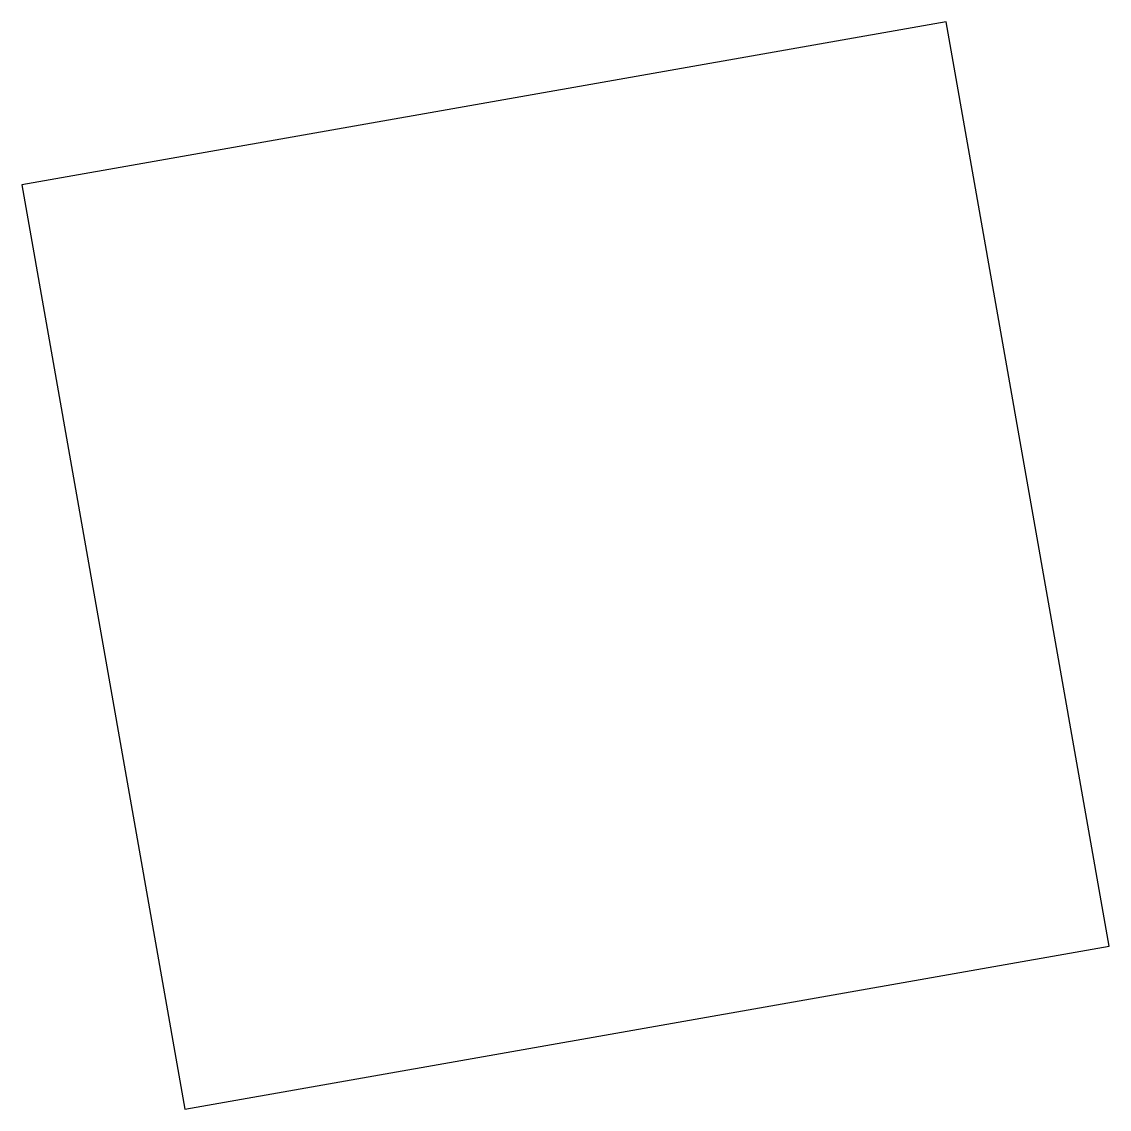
# Model space of a CAD drawing. Header units: metres. Extents: x 7.3 to 9.61, y 10.75 to 13.06.
import ezdxf

# ---------------------------------------------------------------- set-up
doc = ezdxf.new("R2010")
doc.units = ezdxf.units.M

# ---------------------------------------------------------------- blocks, each defined once
blk = doc.blocks.new('LEAF', base_point=(0.4, -0.2, 0.1))
blk.add_3dface([(0, 0), (2, 0), (2, 2, 1), (0, 2, 1)])
blk = doc.blocks.new('MID')
blk.add_blockref('LEAF', (3, 4, 1))
blk = doc.blocks.new('TOP')
blk.add_blockref('MID', (1, 1, 1))

msp = doc.modelspace()

# ---------------------------------------------------------------- block references
at = {"rotation": 10}
msp.add_blockref('TOP', (5, 5, 5), dxfattribs=at)

doc.saveas('drawing.dxf')
